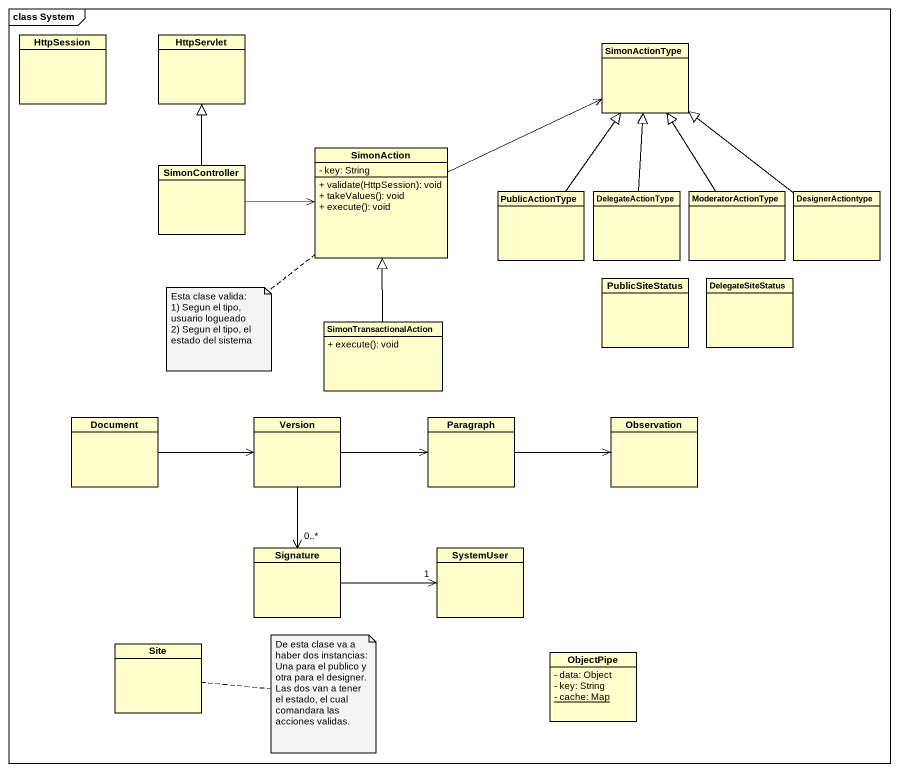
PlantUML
@startuml
mainframe class System
hide circle
hide empty members
skinparam classAttributeIconSize 0
class HttpSession
class HttpServlet
class SimonActionType
class SimonController
class SimonAction {
  - key: String
  + validate(HttpSession): void
  + takeValues(): void
  + execute(): void
}
class PublicActionType
class DelegateActionType
class ModeratorActionType
class DesignerActiontype
class PublicSiteStatus
class DelegateSiteStatus
class SimonTransactionalAction {
  + execute(): void
}
class Document
class Version
class Paragraph
class Observation
class Signature
class SystemUser
class Site
class ObjectPipe {
  - data: Object
  - key: String
  {static} - cache: Map
}
SimonController -up-|> HttpServlet
SimonController -right-> SimonAction
SimonAction -right-> SimonActionType
PublicActionType -up-|> SimonActionType
DelegateActionType -up-|> SimonActionType
ModeratorActionType -up-|> SimonActionType
DesignerActiontype -up-|> SimonActionType
SimonTransactionalAction -up-|> SimonAction
Document -right-> Version
Version -right-> Paragraph
Version --> "0..*" Signature
Paragraph -right-> Observation
Signature -right-> "1" SystemUser
note bottom of SimonAction
  Esta clase valida:
  1) Segun el tipo, usuario logueado
  2) Segun el tipo, el estado del sistema
end note
note right of Site
  De esta clase va a haber dos instancias:
  Una para el publico y otra para el designer.
  Las dos van a tener el estado, el cual comandara las acciones validas.
end note
@enduml
